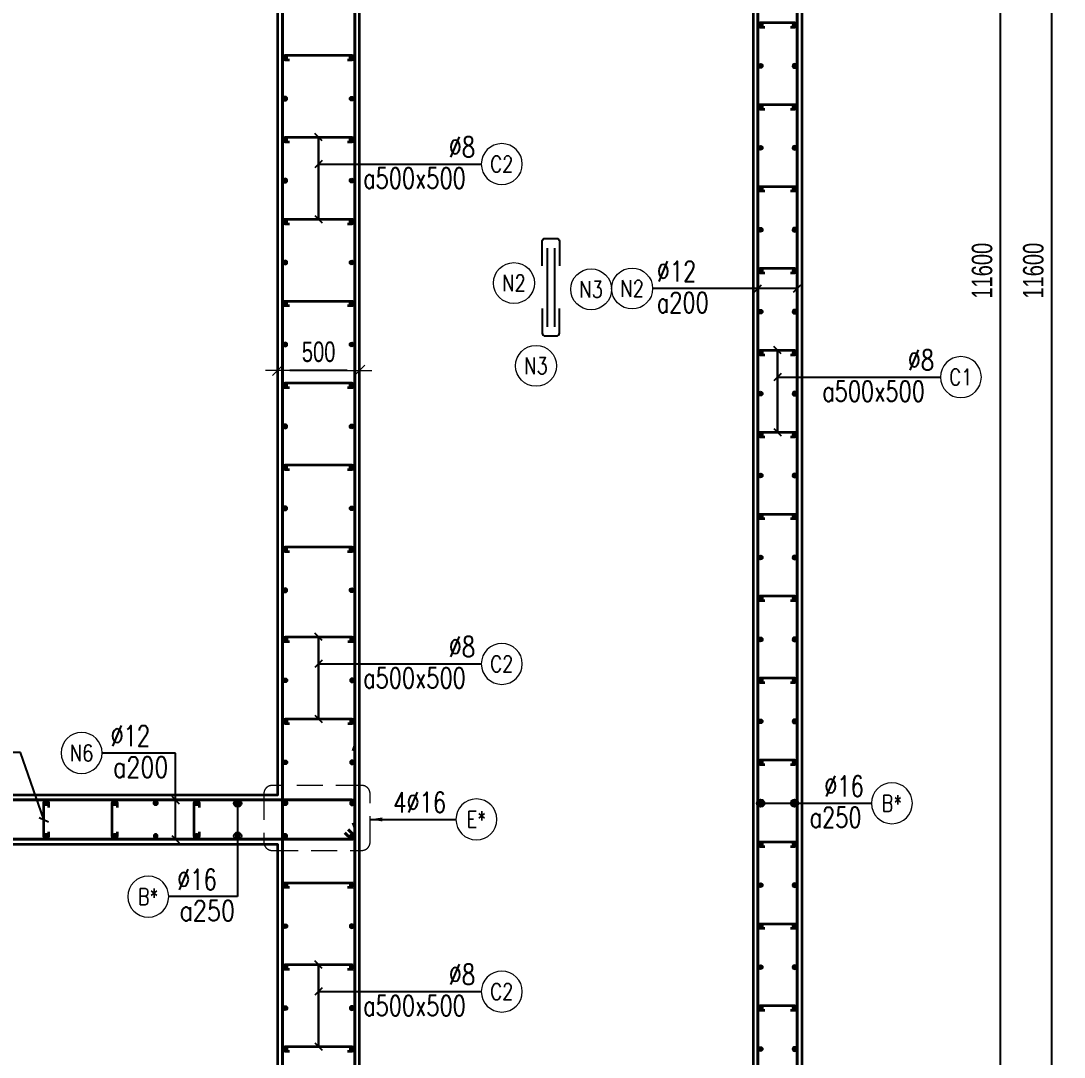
# Model space of a CAD drawing. Header units: millimetres. Extents: x 738475 to 1279438, y -34239 to 156422.
# Drawn here: x 1133219 to 1139584, y 98999 to 105323 of the extents above; entities that cross this region are included whole.
import ezdxf
from ezdxf.enums import TextEntityAlignment as Align

# ---------------------------------------------------------------- set-up
doc = ezdxf.new("R2010")
doc.units = ezdxf.units.MM
doc.header["$MEASUREMENT"] = 0
doc.linetypes.add('HIDDEN', pattern=[9.525, 6.35, -3.175])
doc.linetypes.add('HIDDEN2', pattern=[4.7625, 3.175, -1.5875])
doc.layers.get('0').update_dxf_attribs({"lineweight": 20})
doc.layers.get('Defpoints').update_dxf_attribs({"color": 151, "lineweight": 9})
doc.layers.add('Hidden', color=9, linetype='HIDDEN')
doc.layers.add('Ligature', color=1, linetype='Continuous')
for name, color, linetype, lineweight in [('KC-LEADER', 153, 'Continuous', 18), ('KC-THEP', 6, 'Continuous', 40), ('NDC_S_DIM', 1, 'Continuous', 15), ('NDC_S_HIDDEN', 8, 'HIDDEN2', 13), ('NDC_S_LEADER', 1, 'Continuous', 15), ('NDC_S_REBAR', 4, 'Continuous', 35), ('NDC_S_STIRRUP', 4, 'Continuous', 40), ('NDC_S_VN TEXT', 7, 'Continuous', 20), ('NDC_S_WALL', 6, 'Continuous', 35), ('OF_Core wall_1.2(2F)$0$NDC_S_WALL', 6, 'Continuous', 35)]:
    doc.layers.add(name, color=color, linetype=linetype, lineweight=lineweight)
doc.styles.add('NDC_DIM', font='', dxfattribs={"width": 0.75})
doc.styles.add('NDC_EN TXT', font='romans.shx', dxfattribs={"width": 0.8})
doc.styles.get('NDC_DIM').set_extended_font_data('Dotum')
doc.dimstyles.new('NDC_dim_30', dxfattribs={"dimscale": 30, "dimtxt": 2.5, "dimasz": 1.5, "dimexe": 1.5, "dimexo": 2.5, "dimgap": 1, "dimtad": 1, "dimdec": 0, "dimzin": 0, "dimdsep": 46, "dimtxsty": 'NDC_DIM', "dimblk": 'DIMMARK', "dimcen": 0.09, "dimdle": 1.2, "dimclrd": 1, "dimclre": 1, "dimclrt": 3, "dimadec": 0, "dimazin": 0, "dimtfac": 1, "dimtdec": 0, "dimtix": 1, "dimtofl": 0, "dimtmove": 0, "dimatfit": 3, "dimfxl": 6, "dimfxlon": 1, "dimtolj": 1, "dimtzin": 0, "dimarcsym": 0})
doc.dimstyles.new('NDC_dim_50', dxfattribs={"dimscale": 50, "dimtxt": 2.5, "dimasz": 1.5, "dimexe": 1.5, "dimexo": 2.5, "dimgap": 1, "dimtad": 1, "dimdec": 0, "dimzin": 0, "dimdsep": 46, "dimtxsty": 'NDC_DIM', "dimblk": 'DIMMARK', "dimcen": 0.09, "dimdle": 1.2, "dimclrd": 1, "dimclre": 1, "dimclrt": 3, "dimadec": 0, "dimazin": 0, "dimtfac": 1, "dimtdec": 0, "dimtix": 1, "dimtofl": 0, "dimtmove": 0, "dimatfit": 3, "dimfxl": 6, "dimfxlon": 1, "dimtolj": 1, "dimtzin": 0, "dimarcsym": 0})

# ---------------------------------------------------------------- blocks, each defined once
blk = doc.blocks.new('THEP')
at = {"layer": 'KC-LEADER', "color": 6}
blk.add_circle((0, 0), 14, dxfattribs=at)
at = {"layer": 'KC-THEP'}
for p, q in [((-14, 0), (14, 0)), ((9.9, 9.9), (-9.9, -9.9)), ((-9.9, 9.9), (9.9, -9.9)), ((0, 14), (0, -14))]:
    blk.add_line(p, q, dxfattribs=at)
blk = doc.blocks.new('DIMMARK')
at = {"layer": 'NDC_S_DIM', "color": 1}
blk.add_line((-1.5, 0), (1, 0), dxfattribs=at)
at = {"layer": 'NDC_S_DIM', "color": 2, "const_width": 0.1}
blk.add_lwpolyline([(-0.424, -0.424), (0.424, 0.424)], dxfattribs=at)
blk = doc.blocks.new('*U13')
blk.add_circle((-2.5, 0), 2.5)
at = {"layer": 'NDC_S_VN TEXT', "color": 3, "style": 'NDC_EN TXT', "width": 0.75}
blk.add_attdef('DK1', (0.5, 0.85), '', height=2.5, dxfattribs=at)
at = {"layer": 'NDC_S_VN TEXT', "color": 7, "style": 'NDC_EN TXT', "width": 0.8}
blk.add_attdef('SH2', text='', height=2, dxfattribs=at).set_placement((-2.5, 0), align=Align.MIDDLE)
blk = doc.blocks.new('*U11')
blk.add_circle((-2.5, 0), 2.5)
at = {"layer": 'NDC_S_VN TEXT', "color": 3, "style": 'NDC_EN TXT', "width": 0.75}
for tag, p in [('DK1', (0.5, 0.85)), ('KC1', (0.5, -2.97))]:
    blk.add_attdef(tag, p, '', height=2.5, dxfattribs=at)
at = {"layer": 'NDC_S_VN TEXT', "color": 7, "style": 'NDC_EN TXT', "width": 0.8}
blk.add_attdef('SH2', text='', height=2, dxfattribs=at).set_placement((-2.5, 0), align=Align.MIDDLE)
blk = doc.blocks.new('*U12')
blk.add_circle((-2.5, 0), 2.5)
at = {"layer": 'NDC_S_VN TEXT', "color": 3, "style": 'NDC_EN TXT', "width": 0.75}
for tag, p in [('DK1', (0.5, 0.85)), ('KC1', (0.5, -2.97))]:
    blk.add_attdef(tag, p, '', height=2.5, dxfattribs=at)
at = {"layer": 'NDC_S_VN TEXT', "color": 7, "style": 'NDC_EN TXT', "width": 0.8}
blk.add_attdef('SH2', text='', height=2, dxfattribs=at).set_placement((-2.5, 0), align=Align.MIDDLE)
blk = doc.blocks.new('*U10')
blk.add_circle((2.5, 0), 2.5)
at = {"layer": 'NDC_S_VN TEXT', "color": 3, "style": 'NDC_EN TXT'}
for tag, width, p in [('DK2', 0.75, (-0.85, 0.85)), ('KC2', 0.8, (-0.85, -2.97))]:
    blk.add_attdef(tag, text='', height=2.5, dxfattribs=dict(at, width=width)).set_placement(p, align=Align.RIGHT)
at = {"layer": 'NDC_S_VN TEXT', "color": 7, "style": 'NDC_EN TXT', "width": 0.8}
blk.add_attdef('SH3', text='', height=2, dxfattribs=at).set_placement((2.5, 0), align=Align.MIDDLE)
blk = doc.blocks.new('*D261')
at = {"layer": 'Defpoints', "color": 0, "transparency": 16777216}
for p in [(1134786.1, 103190.4), (1134786.1, 102466.3), (1135286.1, 102466.3)]:
    blk.add_point(p, dxfattribs=at)
at = {"layer": 'NDC_S_DIM', "color": 1, "lineweight": -2, "transparency": 16777216}
for p, q in [((1134786.1, 102890.4), (1134786.1, 103265.4)), ((1135286.1, 102890.4), (1135286.1, 103265.4)), ((1135211.1, 103190.4), (1134861.1, 103190.4))]:
    blk.add_line(p, q, dxfattribs=at)
at = {"layer": 'NDC_S_DIM', "color": 1, "lineweight": -2, "transparency": 16777216, "xscale": 75, "yscale": 75, "zscale": 75, "rotation": 180}
blk.add_blockref('DIMMARK', (1134786.1, 103190.4), dxfattribs=at)
at = {"layer": 'NDC_S_DIM', "color": 1, "lineweight": -2, "transparency": 16777216, "xscale": 75, "yscale": 75, "zscale": 75}
blk.add_blockref('DIMMARK', (1135286.1, 103190.4), dxfattribs=at)
at = {"layer": 'NDC_S_DIM', "color": 3, "transparency": 16777216, "insert": (1135036.1, 103303), "char_height": 125, "attachment_point": 5, "style": 'NDC_DIM'}
blk.add_mtext('\\A1;500', dxfattribs=at)
blk = doc.blocks.new('A$C7BC65A55')
at = {"layer": 'Ligature'}
for p, q in [((-15.2, 372, 0), (-15.2, 38.5, 0)), ((15.2, 372, 0), (15.2, 38.5, 0))]:
    blk.add_line(p, q, dxfattribs=at)
for points in [[(-36.2, 296.5), (-36.2, 400.9, -0.414214), (-24, 413.1), (24, 413.1, -0.414214), (36.2, 400.9), (36.2, 296.5)], [(-36.2, 116.5), (-36.2, 12.2, 0.414214), (-24, 0), (24, 0, 0.414214), (36.2, 12.2), (36.2, 116.5)]]:
    blk.add_lwpolyline(points, format="xyb", dxfattribs=at)
blk = doc.blocks.new('*D237')
at = {"layer": 'Defpoints', "color": 0, "transparency": 16777216}
for p in [(1137985.9, 109598.4), (1139196.7, 109598.4), (1137985.9, 97998.4)]:
    blk.add_point(p, dxfattribs=at)
at = {"layer": 'NDC_S_DIM', "color": 1, "lineweight": -2, "transparency": 16777216}
for p, q in [((1138896.7, 109598.4), (1139271.7, 109598.4)), ((1139196.7, 98073.4), (1139196.7, 109523.4)), ((1138896.7, 97998.4), (1139271.7, 97998.4))]:
    blk.add_line(p, q, dxfattribs=at)
at = {"layer": 'NDC_S_DIM', "color": 1, "lineweight": -2, "transparency": 16777216, "xscale": 75, "yscale": 75, "zscale": 75}
for p, rotation in [((1139196.7, 109598.4), 90), ((1139196.7, 97998.4), 270)]:
    blk.add_blockref('DIMMARK', p, dxfattribs=dict(at, rotation=rotation))
at = {"layer": 'NDC_S_DIM', "color": 3, "transparency": 16777216, "insert": (1139084.1, 103798.4), "char_height": 125, "attachment_point": 5, "rotation": 90, "style": 'NDC_DIM'}
blk.add_mtext('\\A1;11600', dxfattribs=at)
blk = doc.blocks.new('*D240')
at = {"layer": 'Defpoints', "color": 0, "ltscale": 200, "transparency": 16777216}
for p in [(1137985.9, 109598.4), (1139509.3, 109598.4), (1137985.9, 97998.6)]:
    blk.add_point(p, dxfattribs=at)
at = {"layer": 'NDC_S_DIM', "color": 1, "lineweight": -2, "ltscale": 200, "transparency": 16777216}
for p, q in [((1139209.3, 109598.4), (1139584.3, 109598.4)), ((1139509.3, 98073.6), (1139509.3, 109523.4)), ((1139209.3, 97998.6), (1139584.3, 97998.6))]:
    blk.add_line(p, q, dxfattribs=at)
at = {"layer": 'NDC_S_DIM', "color": 1, "lineweight": -2, "ltscale": 200, "transparency": 16777216, "xscale": 75, "yscale": 75, "zscale": 75}
for p, rotation in [((1139509.3, 109598.4), 90), ((1139509.3, 97998.6), 270)]:
    blk.add_blockref('DIMMARK', p, dxfattribs=dict(at, rotation=rotation))
at = {"layer": 'NDC_S_DIM', "color": 3, "ltscale": 200, "transparency": 16777216, "insert": (1139396.7, 103798.5), "char_height": 125, "attachment_point": 5, "rotation": 90, "style": 'NDC_DIM'}
blk.add_mtext('\\A1;11600', dxfattribs=at)

msp = doc.modelspace()

# ---------------------------------------------------------------- linework, layer by layer
for centre in [(1136227.814, 103723.029), (1136698.783, 103684.869), (1136362.262, 103218.026)]:
    msp.add_circle(centre, 125)
at = {"layer": 'NDC_S_HIDDEN', "ltscale": 50}
msp.add_lwpolyline([(1135299.897, 100656.754), (1134751.798, 100656.754, 0.41421356), (1134701.798, 100606.754), (1134701.798, 100310.634, 0.41421356), (1134751.798, 100260.634), (1135299.897, 100260.634, 0.41421356), (1135349.897, 100310.634), (1135349.897, 100606.754, 0.41421356)], format="xyb", close=True, dxfattribs=at)
at = {"layer": 'NDC_S_REBAR'}
for points in [[(1137757.601, 105283.363), (1137732.601, 105283.363, -1), (1137732.601, 105313.363), (1137939.625, 105313.363, -1), (1137939.625, 105283.363), (1137914.625, 105283.363)], [(1134857.601, 105083.363), (1134832.601, 105083.363, -1), (1134832.601, 105113.363), (1135238.07, 105113.363, -1), (1135238.07, 105083.363), (1135213.07, 105083.363)], [(1137757.601, 104783.363), (1137732.601, 104783.363, -1), (1137732.601, 104813.363), (1137939.625, 104813.363, -1), (1137939.625, 104783.363), (1137914.625, 104783.363)], [(1134857.601, 104583.363), (1134832.601, 104583.363, -1), (1134832.601, 104613.363), (1135238.07, 104613.363, -1), (1135238.07, 104583.363), (1135213.07, 104583.363)], [(1137757.601, 104283.363), (1137732.601, 104283.363, -1), (1137732.601, 104313.363), (1137939.625, 104313.363, -1), (1137939.625, 104283.363), (1137914.625, 104283.363)], [(1134857.601, 104083.363), (1134832.601, 104083.363, -1), (1134832.601, 104113.363), (1135238.07, 104113.363, -1), (1135238.07, 104083.363), (1135213.07, 104083.363)], [(1137757.601, 103783.363), (1137732.601, 103783.363, -1), (1137732.601, 103813.363), (1137939.625, 103813.363, -1), (1137939.625, 103783.363), (1137914.625, 103783.363)], [(1134857.601, 103583.363), (1134832.601, 103583.363, -1), (1134832.601, 103613.363), (1135238.07, 103613.363, -1), (1135238.07, 103583.363), (1135213.07, 103583.363)], [(1137757.601, 103283.363), (1137732.601, 103283.363, -1), (1137732.601, 103313.363), (1137939.625, 103313.363, -1), (1137939.625, 103283.363), (1137914.625, 103283.363)], [(1134857.601, 103083.363), (1134832.601, 103083.363, -1), (1134832.601, 103113.363), (1135238.07, 103113.363, -1), (1135238.07, 103083.363), (1135213.07, 103083.363)], [(1137757.601, 102783.363), (1137732.601, 102783.363, -1), (1137732.601, 102813.363), (1137939.625, 102813.363, -1), (1137939.625, 102783.363), (1137914.625, 102783.363)], [(1134857.601, 102583.363), (1134832.601, 102583.363, -1), (1134832.601, 102613.363), (1135238.07, 102613.363, -1), (1135238.07, 102583.363), (1135213.07, 102583.363)], [(1137757.601, 102283.363), (1137732.601, 102283.363, -1), (1137732.601, 102313.363), (1137939.625, 102313.363, -1), (1137939.625, 102283.363), (1137914.625, 102283.363)], [(1134857.601, 102083.363), (1134832.601, 102083.363, -1), (1134832.601, 102113.363), (1135238.07, 102113.363, -1), (1135238.07, 102083.363), (1135213.07, 102083.363)], [(1137757.601, 101783.363), (1137732.601, 101783.363, -1), (1137732.601, 101813.363), (1137939.625, 101813.363, -1), (1137939.625, 101783.363), (1137914.625, 101783.363)], [(1134859.157, 101533.363), (1134834.157, 101533.363, -1), (1134834.157, 101563.363), (1135239.625, 101563.363, -1), (1135239.625, 101533.363), (1135214.625, 101533.363)], [(1137757.601, 101283.363), (1137732.601, 101283.363, -1), (1137732.601, 101313.363), (1137939.625, 101313.363, -1), (1137939.625, 101283.363), (1137914.625, 101283.363)], [(1134859.157, 101033.363), (1134834.157, 101033.363, -1), (1134834.157, 101063.363), (1135239.625, 101063.363, -1), (1135239.625, 101033.363), (1135214.625, 101033.363)], [(1137757.601, 100783.363), (1137732.601, 100783.363, -1), (1137732.601, 100813.363), (1137939.625, 100813.363, -1), (1137939.625, 100783.363), (1137914.625, 100783.363)], [(1133388.725, 100373.363), (1133388.725, 100348.363, -1), (1133358.725, 100348.363), (1133358.725, 100548.363, -1), (1133388.725, 100548.363), (1133388.725, 100523.363)], [(1133807.032, 100373.363), (1133807.032, 100348.363, -1), (1133777.032, 100348.363), (1133777.032, 100548.363, -1), (1133807.032, 100548.363), (1133807.032, 100523.363)], [(1134307.032, 100373.363), (1134307.032, 100348.363, -1), (1134277.032, 100348.363), (1134277.032, 100548.363, -1), (1134307.032, 100548.363), (1134307.032, 100523.363)], [(1137757.601, 100283.363), (1137732.601, 100283.363, -1), (1137732.601, 100313.363), (1137939.625, 100313.363, -1), (1137939.625, 100283.363), (1137914.625, 100283.363)], [(1134857.601, 100033.363), (1134832.601, 100033.363, -1), (1134832.601, 100063.363), (1135238.07, 100063.363, -1), (1135238.07, 100033.363), (1135213.07, 100033.363)], [(1137757.601, 99783.363), (1137732.601, 99783.363, -1), (1137732.601, 99813.363), (1137939.625, 99813.363, -1), (1137939.625, 99783.363), (1137914.625, 99783.363)], [(1134857.601, 99533.363), (1134832.601, 99533.363, -1), (1134832.601, 99563.363), (1135238.07, 99563.363, -1), (1135238.07, 99533.363), (1135213.07, 99533.363)], [(1137757.601, 99283.363), (1137732.601, 99283.363, -1), (1137732.601, 99313.363), (1137939.625, 99313.363, -1), (1137939.625, 99283.363), (1137914.625, 99283.363)], [(1134857.601, 99033.363), (1134832.601, 99033.363, -1), (1134832.601, 99063.363), (1135238.07, 99063.363, -1), (1135238.07, 99033.363), (1135213.07, 99033.363)]]:
    msp.add_lwpolyline(points, format="xyb", dxfattribs=at)
at = {"layer": 'NDC_S_STIRRUP'}
for points in [[(1135246.113, 100429.714), (1135256.113, 100399.714), (1135256.113, 109948.363, 0.41421356), (1135236.113, 109968.363), (1134836.113, 109968.363, 0.41421356), (1134816.113, 109948.363), (1134816.113, 106699.038), (1134816.113, 106699.038)], [(1137916.113, 97688.363), (1137956.113, 97648.363, -0.41421356), (1137936.113, 97628.363), (1137736.113, 97628.363, -0.41421356), (1137716.113, 97648.363), (1137716.113, 109948.363, -0.41421356), (1137736.113, 109968.363), (1137936.113, 109968.363, -0.41421356), (1137956.113, 109948.363), (1137956.113, 97648.363, -0.41421356), (1137936.113, 97628.363), (1137896.113, 97668.363)], [(1134816.113, 107198.363), (1134816.113, 107198.363), (1134816.113, 97648.363, 0.41421356), (1134836.113, 97628.363), (1135236.113, 97628.363, 0.41421356), (1135256.113, 97648.363), (1135256.113, 100899.038), (1135246.113, 100869.038)], [(1135196.113, 100368.363), (1135236.113, 100328.363, 0.41421356), (1135256.113, 100348.363), (1135256.113, 100548.363, 0.41421356), (1135236.113, 100568.363), (1131735.314, 100568.363, 0.41421356), (1131715.314, 100548.363), (1131715.314, 100348.363, 0.41435759), (1131735.314, 100328.363), (1135236.113, 100328.363, 0.41421356), (1135256.113, 100348.363), (1135216.113, 100388.363)]]:
    msp.add_lwpolyline(points, format="xyb", dxfattribs=at)
at = {"layer": 'NDC_S_WALL'}
for points in [[(1137986.113, 97598.363), (1137986.113, 109998.363), (1133386.113, 109998.363), (1133386.113, 109498.363), (1134786.113, 109498.363), (1134786.113, 107948.363), (1133386.113, 107948.363), (1133386.113, 107648.363), (1134786.113, 107648.363), (1134786.113, 100598.363), (1131986.113, 100598.363)], [(1135286.113, 97898.363), (1135286.113, 109698.363), (1137686.113, 109698.363), (1137686.113, 97898.363)], [(1131986.113, 98098.363), (1131986.113, 100298.363), (1131986.113, 100298.363), (1134786.113, 100298.363), (1134786.113, 100298.363), (1134786.113, 98098.363)]]:
    msp.add_lwpolyline(points, dxfattribs=at)
at = {"layer": 'OF_Core wall_1.2(2F)$0$NDC_S_WALL', "ltscale": 200}
msp.add_lwpolyline([(1134786.113, 100598.363), (1134786.113, 100598.363)], dxfattribs=at)

# ---------------------------------------------------------------- block references
at = {"layer": 'Hidden', "xscale": 1.44, "yscale": 1.44, "zscale": 1.44}
msp.add_blockref('A$C7BC65A55', (1136452.894, 103400.748, 0.03), dxfattribs=at)
at = {"layer": 'KC-THEP'}
for p, rotation in [((1137732.601, 105298.363), 189.6685644363809), ((1135238.07, 105098.363), 9.66856443638085), ((1137732.601, 105048.363), 189.6685644363809), ((1135238.07, 104848.363), 9.66856443638085), ((1137732.601, 104798.363), 189.6685644363809), ((1135238.07, 104598.363), 9.66856443638085), ((1137732.601, 104548.363), 189.6685644363809), ((1135238.07, 104348.363), 9.66856443638085), ((1137732.601, 104298.363), 189.6685644363809), ((1135238.07, 104098.363), 9.66856443638085), ((1137732.601, 104048.363), 189.6685644363809), ((1135238.07, 103848.363), 9.66856443638085), ((1137732.601, 103798.363), 189.6685644363809), ((1135238.07, 103598.363), 9.66856443638085), ((1137732.601, 103548.363), 189.6685644363809), ((1135238.07, 103348.363), 9.66856443638085), ((1137732.601, 103298.363), 189.6685644363809), ((1135238.07, 103098.363), 9.66856443638085), ((1137732.601, 103048.363), 189.6685644363809), ((1135238.07, 102848.363), 9.66856443638085), ((1137732.601, 102798.363), 189.6685644363809), ((1135238.07, 102598.363), 9.66856443638085), ((1137732.601, 102548.363), 189.6685644363809), ((1135238.07, 102348.363), 9.66856443638085), ((1137732.601, 102298.363), 189.6685644363809), ((1135238.07, 102098.363), 9.66856443638085), ((1137732.601, 102048.363), 189.6685644363809), ((1135238.07, 101848.363), 9.66856443638085), ((1137732.601, 101798.363), 189.6685644363809), ((1134832.601, 101548.363), 189.6685644363809), ((1137732.601, 101548.363), 189.6685644363809), ((1134832.601, 101298.363), 189.6685644363809), ((1137732.601, 101298.363), 189.6685644363809), ((1134832.601, 101048.363), 189.6685644363809), ((1137732.601, 101048.363), 189.6685644363809), ((1134832.601, 100798.363), 189.6685644363809), ((1137732.601, 100798.363), 189.6685644363809), ((1133373.725, 100548.363), 189.6685644363809), ((1133792.032, 100548.363), 189.6685644363809), ((1134042.032, 100548.363), 189.6685644363809), ((1134292.032, 100548.363), 189.6685644363809), ((1134542.032, 100548.363), 189.6685644363809), ((1134832.601, 100548.363), 189.6685644363809), ((1137732.601, 100548.363), 189.6685644363809), ((1135239.625, 100348.363), 9.66856443638095), ((1137732.601, 100298.363), 189.6685644363809), ((1134832.601, 100048.363), 189.6685644363809), ((1137732.601, 100048.363), 189.6685644363809), ((1134832.601, 99798.363), 189.6685644363809), ((1137732.601, 99798.363), 189.6685644363809), ((1134832.601, 99548.363), 189.6685644363809), ((1137732.601, 99548.363), 189.6685644363809), ((1134832.601, 99298.363), 189.6685644363809), ((1137732.601, 99298.363), 189.6685644363809), ((1134832.601, 99048.363), 189.6685644363809), ((1137732.601, 99048.363), 189.6685644363809)]:
    msp.add_blockref('THEP', p, dxfattribs=dict(at, rotation=rotation))
at = {"layer": 'KC-THEP', "xscale": -1}
for p, rotation in [((1137939.625, 105298.363), 170.331435563619), ((1134832.601, 105098.363), 350.3314355636191), ((1137939.625, 105048.363), 170.331435563619), ((1134832.601, 104848.363), 350.3314355636191), ((1137939.625, 104798.363), 170.331435563619), ((1134832.601, 104598.363), 350.3314355636191), ((1137939.625, 104548.363), 170.331435563619), ((1134832.601, 104348.363), 350.3314355636191), ((1137939.625, 104298.363), 170.331435563619), ((1134832.601, 104098.363), 350.3314355636191), ((1137939.625, 104048.363), 170.331435563619), ((1134832.601, 103848.363), 350.3314355636191), ((1137939.625, 103798.363), 170.331435563619), ((1134832.601, 103598.363), 350.3314355636191), ((1137939.625, 103548.363), 170.331435563619), ((1134832.601, 103348.363), 350.3314355636191), ((1137939.625, 103298.363), 170.331435563619), ((1134832.601, 103098.363), 350.3314355636191), ((1137939.625, 103048.363), 170.331435563619), ((1134832.601, 102848.363), 350.3314355636191), ((1137939.625, 102798.363), 170.331435563619), ((1134832.601, 102598.363), 350.3314355636191), ((1137939.625, 102548.363), 170.331435563619), ((1134832.601, 102348.363), 350.3314355636191), ((1137939.625, 102298.363), 170.331435563619), ((1134832.601, 102098.363), 350.3314355636191), ((1137939.625, 102048.363), 170.331435563619), ((1134832.601, 101848.363), 350.3314355636191), ((1137939.625, 101798.363), 170.331435563619), ((1135239.625, 101548.363), 170.331435563619), ((1137939.625, 101548.363), 170.331435563619), ((1135239.625, 101298.363), 170.331435563619), ((1137939.625, 101298.363), 170.331435563619), ((1135239.625, 101048.363), 170.331435563619), ((1137939.625, 101048.363), 170.331435563619), ((1135239.625, 100798.363), 170.331435563619), ((1137939.625, 100798.363), 170.331435563619), ((1135239.625, 100548.363), 170.331435563619), ((1137939.625, 100548.363), 170.331435563619), ((1133373.725, 100348.363), 350.3314355636191), ((1133792.032, 100348.363), 350.3314355636191), ((1134042.032, 100348.363), 350.3314355636191), ((1134292.032, 100348.363), 350.3314355636191), ((1134542.032, 100348.363), 350.3314355636191), ((1134832.601, 100348.363), 350.3314355636191), ((1137939.625, 100298.363), 170.331435563619), ((1135238.07, 100048.363), 170.331435563619), ((1137939.625, 100048.363), 170.331435563619), ((1135238.07, 99798.363), 170.331435563619), ((1137939.625, 99798.363), 170.331435563619), ((1135238.07, 99548.363), 170.331435563619), ((1137939.625, 99548.363), 170.331435563619), ((1135238.07, 99298.363), 170.331435563619), ((1137939.625, 99298.363), 170.331435563619), ((1135238.07, 99048.363), 170.331435563619), ((1137939.625, 99048.363), 170.331435563619)]:
    msp.add_blockref('THEP', p, dxfattribs=dict(at, rotation=rotation))
at = {"layer": 'NDC_S_VN TEXT'}
ref = msp.add_blockref('*U12', (1136028.649, 104449.001), dxfattribs=dict(at, xscale=-50, yscale=50, zscale=50))
ref.add_attrib('SH2', 'C2', dxfattribs={"color": 7, "height": 100, "style": 'NDC_EN TXT', "width": 0.8}).set_placement((1136153.649, 104449.001), align=Align.MIDDLE)
ref.add_attrib('DK1', '%%c8', (1135829.542, 104491.277), dxfattribs={"color": 3, "height": 125, "style": 'NDC_EN TXT', "width": 0.75})
ref.add_attrib('KC1', 'a500x500', (1135307.22, 104300.374), dxfattribs={"color": 3, "height": 125, "style": 'NDC_EN TXT', "width": 0.75})
at = {"layer": 'NDC_S_VN TEXT', "xscale": 50, "yscale": 50, "zscale": 50}
msp.add_blockref('*U11', (1137073.726, 103690.037), dxfattribs=at).add_auto_attribs({'SH2': 'N2', 'DK1': '%%C12', 'KC1': 'a200'})
at = {"layer": 'NDC_S_VN TEXT'}
ref = msp.add_blockref('*U12', (1138829.426, 103149.001), dxfattribs=dict(at, xscale=-50, yscale=50, zscale=50))
ref.add_attrib('SH2', 'C1', dxfattribs={"color": 7, "height": 100, "style": 'NDC_EN TXT', "width": 0.8}).set_placement((1138954.426, 103149.001), align=Align.MIDDLE)
ref.add_attrib('DK1', '%%c8', (1138630.319, 103191.277), dxfattribs={"color": 3, "height": 125, "style": 'NDC_EN TXT', "width": 0.75})
ref.add_attrib('KC1', 'a500x500', (1138107.998, 103000.374), dxfattribs={"color": 3, "height": 125, "style": 'NDC_EN TXT', "width": 0.75})
ref = msp.add_blockref('*U12', (1136028.649, 101399.001), dxfattribs=dict(at, xscale=-50, yscale=50, zscale=50))
ref.add_attrib('SH2', 'C2', dxfattribs={"color": 7, "height": 100, "style": 'NDC_EN TXT', "width": 0.8}).set_placement((1136153.649, 101399.001), align=Align.MIDDLE)
ref.add_attrib('DK1', '%%c8', (1135829.542, 101441.277), dxfattribs={"color": 3, "height": 125, "style": 'NDC_EN TXT', "width": 0.75})
ref.add_attrib('KC1', 'a500x500', (1135307.22, 101250.374), dxfattribs={"color": 3, "height": 125, "style": 'NDC_EN TXT', "width": 0.75})
ref = msp.add_blockref('*U10', (1133715.034, 100855.211), dxfattribs=dict(at, xscale=-50, yscale=50, zscale=50))
ref.add_attrib('SH3', 'N6', dxfattribs={"color": 7, "height": 100, "style": 'NDC_EN TXT', "width": 0.8}).set_placement((1133590.034, 100855.211), align=Align.MIDDLE)
ref.add_attrib('DK2', '%%C12', dxfattribs={"color": 3, "height": 125, "style": 'NDC_EN TXT', "width": 0.75}).set_placement((1134007.534, 100897.486), align=Align.RIGHT)
ref.add_attrib('KC2', 'a200', dxfattribs={"color": 3, "height": 125, "style": 'NDC_EN TXT', "width": 0.8}).set_placement((1134119.439, 100706.584), align=Align.RIGHT)
ref = msp.add_blockref('*U11', (1138408.572, 100548.363), dxfattribs=dict(at, xscale=-50, yscale=50, zscale=50))
ref.add_attrib('SH2', 'B*', dxfattribs={"color": 7, "height": 100, "style": 'NDC_EN TXT', "width": 0.8}).set_placement((1138533.572, 100548.363), align=Align.MIDDLE)
ref.add_attrib('DK1', '%%C16', (1138120.179, 100590.638), dxfattribs={"color": 3, "height": 125, "style": 'NDC_EN TXT', "width": 0.75})
ref.add_attrib('KC1', 'a250', (1138030.894, 100399.736), dxfattribs={"color": 3, "height": 125, "style": 'NDC_EN TXT', "width": 0.75})
ref = msp.add_blockref('*U13', (1135873.809, 100449.61), dxfattribs=dict(at, xscale=-50, yscale=50, zscale=50))
ref.add_attrib('SH2', 'E*', dxfattribs={"color": 7, "height": 100, "style": 'NDC_EN TXT', "width": 0.8}).set_placement((1135998.809, 100449.61), align=Align.MIDDLE)
ref.add_attrib('DK1', '4%%C16', (1135491.667, 100491.885), dxfattribs={"color": 3, "height": 125, "style": 'NDC_EN TXT', "width": 0.75})
ref = msp.add_blockref('*U10', (1134121.42, 99978.651), dxfattribs=dict(at, xscale=-50, yscale=50, zscale=50))
ref.add_attrib('SH3', 'B*', dxfattribs={"color": 7, "height": 100, "style": 'NDC_EN TXT', "width": 0.8}).set_placement((1133996.42, 99978.651), align=Align.MIDDLE)
ref.add_attrib('DK2', '%%C16', dxfattribs={"color": 3, "height": 125, "style": 'NDC_EN TXT', "width": 0.75}).set_placement((1134413.92, 100020.926), align=Align.RIGHT)
ref.add_attrib('KC2', 'a250', dxfattribs={"color": 3, "height": 125, "style": 'NDC_EN TXT', "width": 0.8}).set_placement((1134525.825, 99830.023), align=Align.RIGHT)
ref = msp.add_blockref('*U12', (1136028.649, 99399.001), dxfattribs=dict(at, xscale=-50, yscale=50, zscale=50))
ref.add_attrib('SH2', 'C2', dxfattribs={"color": 7, "height": 100, "style": 'NDC_EN TXT', "width": 0.8}).set_placement((1136153.649, 99399.001), align=Align.MIDDLE)
ref.add_attrib('DK1', '%%c8', (1135829.542, 99441.277), dxfattribs={"color": 3, "height": 125, "style": 'NDC_EN TXT', "width": 0.75})
ref.add_attrib('KC1', 'a500x500', (1135307.22, 99250.374), dxfattribs={"color": 3, "height": 125, "style": 'NDC_EN TXT', "width": 0.75})

# ---------------------------------------------------------------- texts
at = {"layer": 'NDC_S_VN TEXT', "color": 7, "style": 'NDC_EN TXT', "width": 0.8}
for tag, p in [('N2', (1136227.814, 103723.029)), ('N3', (1136698.783, 103684.869)), ('N3', (1136362.262, 103218.026))]:
    msp.add_attdef(tag, text='3', height=100, dxfattribs=at).set_placement(p, align=Align.MIDDLE)

# ---------------------------------------------------------------- dimensions: what is measured, and where the dimension line sits
at = {"layer": 'NDC_S_DIM'}
for base, p1, p2, angle, picture, middle in [((1139196.663, 109598.363), (1137985.913, 97998.363), (1137985.913, 109598.363), 90, '*D237', (1139084.078, 103798.363)), ((1134786.113, 103190.397), (1135286.113, 102466.287), (1134786.113, 102466.287), 180, '*D261', (1135036.113, 103302.982))]:
    dim = msp.add_linear_dim(base=base, p1=p1, p2=p2, angle=angle, dimstyle='NDC_dim_50', override={"dimtmove": 1}, dxfattribs=at)
    dim.commit()
    dim.dimension.update_dxf_attribs({"geometry": picture, "text_midpoint": middle})
at = {"layer": 'NDC_S_DIM', "ltscale": 200}
dim = msp.add_linear_dim(base=(1139509.258, 109598.363), p1=(1137985.913, 97998.617), p2=(1137985.913, 109598.363), angle=90, dimstyle='NDC_dim_50', override={"dimtmove": 1}, dxfattribs=at)
dim.commit()
dim.dimension.update_dxf_attribs({"geometry": '*D240', "text_midpoint": (1139396.674, 103798.49)})

# ---------------------------------------------------------------- leaders
at = {"layer": 'NDC_S_LEADER'}
for points, dimstyle, override in [([(1135035.336, 104613.363), (1135035.336, 104113.363)], 'NDC_dim_30', {"dimtad": 0, "dimldrblk": 'Oblique'}), ([(1135035.336, 104113.363), (1135035.336, 104613.363)], 'NDC_dim_30', {"dimtad": 0, "dimldrblk": 'Oblique'}), ([(1135035.336, 104449.001), (1136028.649, 104449.001)], 'NDC_dim_30', {"dimtad": 0, "dimldrblk": 'Oblique'}), ([(1137956.113, 103689.856), (1137073.726, 103689.856)], 'NDC_dim_30', {"dimtad": 0, "dimldrblk": 'Oblique'}), ([(1137716.113, 103689.856), (1137073.726, 103689.856)], 'NDC_dim_30', {"dimtad": 0, "dimldrblk": 'Oblique'}), ([(1137836.113, 103313.363), (1137836.113, 102813.363)], 'NDC_dim_30', {"dimtad": 0, "dimldrblk": 'Oblique'}), ([(1137836.113, 102813.363), (1137836.113, 103313.363)], 'NDC_dim_30', {"dimtad": 0, "dimldrblk": 'Oblique'}), ([(1137836.113, 103149.001), (1138829.426, 103149.001)], 'NDC_dim_30', {"dimtad": 0, "dimldrblk": 'Oblique'}), ([(1135035.336, 101563.363), (1135035.336, 101063.363)], 'NDC_dim_30', {"dimtad": 0, "dimldrblk": 'Oblique'}), ([(1135035.336, 101063.363), (1135035.336, 101563.363)], 'NDC_dim_30', {"dimtad": 0, "dimldrblk": 'Oblique'}), ([(1135035.336, 101399.001), (1136028.649, 101399.001)], 'NDC_dim_30', {"dimtad": 0, "dimldrblk": 'Oblique'}), ([(1133358.725, 100448.363), (1133218.122, 100857.352), (1132405.226, 100857.352)], 'NDC_dim_30', {"dimtad": 0, "dimldrblk": 'Oblique'}), ([(1134162.47, 100328.363), (1134162.47, 100855.03), (1133715.034, 100855.03)], 'NDC_dim_30', {"dimgap": 1, "dimtad": 0, "dimldrblk": 'Oblique'}), ([(1134162.47, 100568.363), (1134162.47, 100855.03), (1133715.034, 100855.03)], 'NDC_dim_30', {"dimtad": 0, "dimldrblk": 'Oblique'}), ([(1134542.032, 100548.363), (1134542.032, 99978.47), (1134121.42, 99978.47)], 'NDC_dim_30', {"dimgap": 1, "dimtad": 0, "dimldrblk": 'Origin'}), ([(1137732.601, 100548.363), (1138408.572, 100548.363)], 'NDC_dim_30', {"dimtad": 0, "dimldrblk": 'Origin'}), ([(1137939.625, 100548.363), (1138408.572, 100548.363)], 'NDC_dim_30', {"dimtad": 0, "dimldrblk": 'Origin'}), ([(1135349.897, 100449.61), (1135873.809, 100449.61)], 'NDC_dim_50', {"dimgap": 1, "dimtad": 0}), ([(1134542.032, 100348.363), (1134542.032, 99978.47), (1134121.42, 99978.47)], 'NDC_dim_30', {"dimgap": 1, "dimtad": 0, "dimldrblk": 'Origin'}), ([(1135035.336, 99563.363), (1135035.336, 99063.363)], 'NDC_dim_30', {"dimtad": 0, "dimldrblk": 'Oblique'}), ([(1135035.336, 99063.363), (1135035.336, 99563.363)], 'NDC_dim_30', {"dimtad": 0, "dimldrblk": 'Oblique'}), ([(1135035.336, 99399.001), (1136028.649, 99399.001)], 'NDC_dim_30', {"dimtad": 0, "dimldrblk": 'Oblique'})]:
    msp.add_leader(points, dimstyle=dimstyle, override=override, dxfattribs=at)

doc.saveas('drawing.dxf')
